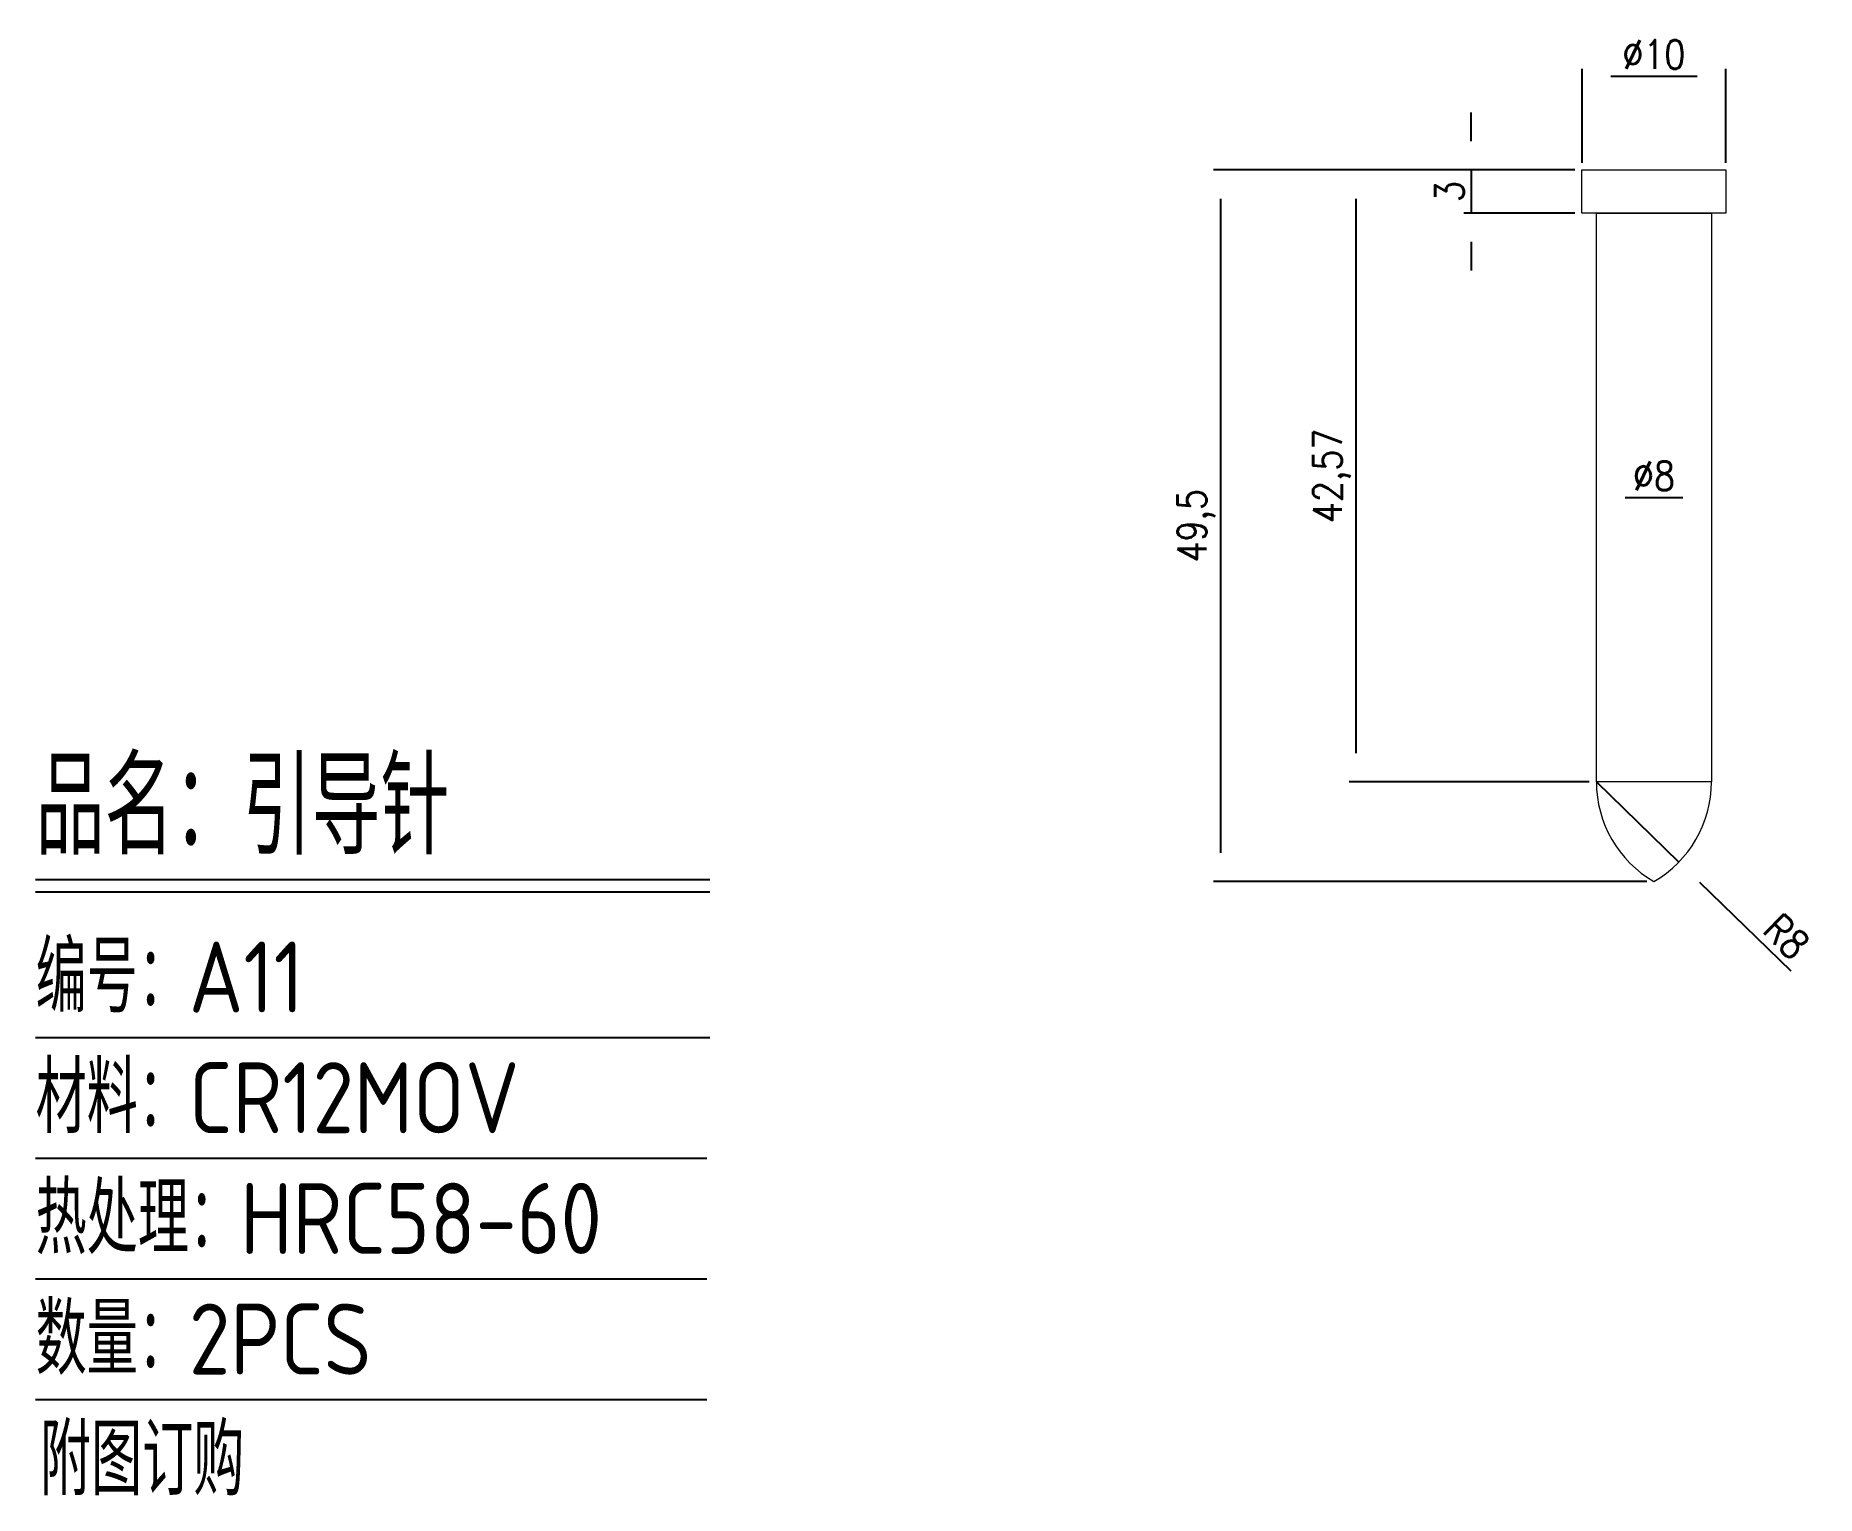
# Model space of a CAD drawing. Header units: millimetres. Extents: x 1372 to 1496, y -1945 to -1843.
import ezdxf

# ---------------------------------------------------------------- set-up
doc = ezdxf.new("R2010")
doc.units = ezdxf.units.MM
doc.layers.add('DIM', color=4, linetype='Continuous')
doc.layers.add('PRESS', color=3, linetype='Continuous')
doc.styles.add('gbenor', font='gbenor.shx', dxfattribs={"bigfont": 'gbcbig.shx'})
doc.styles.get("Standard").update_dxf_attribs({"font": 'txt.shx', "width": 0.85, "bigfont": 'ctxt.shx'})
doc.dimstyles.new('T-2-WX', dxfattribs={"dimtxt": 2, "dimasz": 2, "dimexe": 0.5, "dimexo": 0.5, "dimgap": 0.5, "dimtad": 1, "dimtxsty": 'Standard', "dimblk": 'OPEN30', "dimcen": 0, "dimazin": 3, "dimtfac": 1, "dimtmove": 0, "dimatfit": 3, "dimldrblk": 'OPEN30', "dimlwd": -1, "dimlwe": -1})

# ---------------------------------------------------------------- blocks, each defined once
blk = doc.blocks.new('*D7579')
at = {"layer": 'Defpoints', "color": 0}
for p in [(1479.6, -1852.42), (1454.46, -1901.92), (1484.6, -1901.92)]:
    blk.add_point(p, dxfattribs=at)
at = {"layer": 'DIM', "color": 0}
for p, q in [((1479.1, -1852.42), (1453.96, -1852.42)), ((1454.46, -1854.42), (1454.46, -1899.92)), ((1484.1, -1901.92), (1453.96, -1901.92))]:
    blk.add_line(p, q, dxfattribs=at)
at = {"layer": 'DIM', "color": 0, "insert": (1452.77, -1877.17), "char_height": 2, "attachment_point": 5, "rotation": 90}
blk.add_mtext('49,5', dxfattribs=at)
blk = doc.blocks.new('_Open30')
blk = doc.blocks.new('*D7580')
at = {"layer": 'Defpoints', "color": 0}
for p in [(1479.6, -1852.42), (1471.88, -1855.42), (1479.6, -1855.42)]:
    blk.add_point(p, dxfattribs=at)
at = {"layer": 'DIM', "color": 0}
for p, q in [((1471.88, -1850.42), (1471.88, -1848.42)), ((1479.1, -1852.42), (1471.38, -1852.42)), ((1471.88, -1852.42), (1471.88, -1855.42)), ((1479.1, -1855.42), (1471.38, -1855.42)), ((1471.88, -1857.42), (1471.88, -1859.42))]:
    blk.add_line(p, q, dxfattribs=at)
at = {"layer": 'DIM', "color": 0, "insert": (1470.38, -1853.92), "char_height": 2, "attachment_point": 5, "rotation": 90}
blk.add_mtext('3', dxfattribs=at)
blk = doc.blocks.new('*D7581')
at = {"layer": 'Defpoints', "color": 0}
for p in [(1489.6, -1845.89), (1479.6, -1852.42), (1489.6, -1852.42)]:
    blk.add_point(p, dxfattribs=at)
at = {"layer": 'DIM', "color": 0}
for p, q in [((1479.6, -1851.92), (1479.6, -1845.39)), ((1489.6, -1851.92), (1489.6, -1845.39)), ((1481.6, -1845.89), (1487.6, -1845.89))]:
    blk.add_line(p, q, dxfattribs=at)
at = {"layer": 'DIM', "color": 0, "insert": (1484.6, -1844.39), "char_height": 2, "attachment_point": 5}
blk.add_mtext('%%c10', dxfattribs=at)
blk = doc.blocks.new('*D7582')
at = {"layer": 'Defpoints', "color": 0}
for p in [(1480.6, -1875.2), (1488.6, -1875.2), (1488.6, -1875.2)]:
    blk.add_point(p, dxfattribs=at)
at = {"layer": 'DIM', "color": 0}
for p, q in [((1480.6, -1874.7), (1480.6, -1874.7)), ((1482.6, -1875.2), (1486.6, -1875.2)), ((1488.6, -1874.7), (1488.6, -1874.7))]:
    blk.add_line(p, q, dxfattribs=at)
at = {"layer": 'DIM', "color": 0, "insert": (1484.6, -1873.7), "char_height": 2, "attachment_point": 5}
blk.add_mtext('%%c8', dxfattribs=at)
blk = doc.blocks.new('*D7583')
at = {"layer": 'Defpoints', "color": 0}
for p in [(1480.6, -1894.99), (1486.34, -1900.56)]:
    blk.add_point(p, dxfattribs=at)
at = {"layer": 'DIM', "color": 0}
for p, q in [((1480.6, -1894.99), (1486.34, -1900.56)), ((1487.77, -1901.95), (1494.12, -1908.12))]:
    blk.add_line(p, q, dxfattribs=at)
at = {"layer": 'DIM', "color": 0, "insert": (1493.82, -1905.73), "char_height": 2, "attachment_point": 5, "rotation": 315.8603}
blk.add_mtext('R8', dxfattribs=at)
blk = doc.blocks.new('*D7584')
at = {"layer": 'Defpoints', "color": 0}
for p in [(1463.89, -1852.42), (1479.6, -1852.42), (1480.6, -1894.99)]:
    blk.add_point(p, dxfattribs=at)
at = {"layer": 'DIM', "color": 0}
for p, q in [((1479.1, -1852.42), (1463.39, -1852.42)), ((1463.89, -1892.99), (1463.89, -1854.42)), ((1480.1, -1894.99), (1463.39, -1894.99))]:
    blk.add_line(p, q, dxfattribs=at)
at = {"layer": 'DIM', "color": 0, "insert": (1462.2, -1873.7), "char_height": 2, "attachment_point": 5, "rotation": 90}
blk.add_mtext('42,57', dxfattribs=at)

msp = doc.modelspace()

# ---------------------------------------------------------------- linework, layer by layer
at = {"layer": 'DIM', "color": 4, "linetype": 'Continuous', "lineweight": 25}
for p, q in [((1372.027, -1901.766), (1418.92, -1901.766)), ((1372.027, -1902.63), (1418.92, -1902.63)), ((1372.027, -1912.754), (1418.92, -1912.754)), ((1372.027, -1921.149), (1418.716, -1921.149)), ((1372.027, -1929.545), (1418.716, -1929.545)), ((1372.027, -1937.94), (1418.716, -1937.94))]:
    msp.add_line(p, q, dxfattribs=at)
at = {"layer": 'PRESS', "lineweight": 20}
for points in [[(1479.597, -1855.42), (1479.597, -1852.42), (1489.597, -1852.42), (1489.597, -1855.42)], [(1480.597, -1894.99), (1480.597, -1855.42), (1488.597, -1855.42), (1488.597, -1894.99)]]:
    msp.add_lwpolyline(points, close=True, dxfattribs=at)
msp.add_lwpolyline([(1480.597, -1894.99, 0.2679492), (1484.597, -1901.918, 0.2679492), (1488.597, -1894.99)], format="xyb", dxfattribs=at)

# ---------------------------------------------------------------- texts
at = {"layer": 'DIM', "color": 3, "linetype": 'Continuous', "lineweight": 25, "style": 'gbenor'}
for s, height, p in [('品名：引导针', 6.6669, (1372.027, -1900.037)), ('编号：A11', 4.9384, (1372.027, -1911.025)), ('材料：CR12MOV', 4.9384, (1372.027, -1919.421)), ('热处理：HRC58-60', 4.93845, (1372.027, -1927.816)), ('数量：2PCS', 4.9384, (1372.027, -1936.211)), ('附图订购', 4.9384, (1372.327, -1944.607))]:
    msp.add_text(s, height=height, dxfattribs=at).set_placement(p)

# ---------------------------------------------------------------- dimensions: what is measured, and where the dimension line sits
at = {"layer": 'DIM'}
for base, p1, p2, picture, middle in [((1489.597, -1845.89), (1479.597, -1852.42), (1489.597, -1852.42), '*D7581', (1484.597, -1844.39)), ((1488.597, -1875.205), (1480.597, -1875.205), (1488.597, -1875.205), '*D7582', (1484.597, -1873.705))]:
    dim = msp.add_linear_dim(base=base, p1=p1, p2=p2, text='%%c<>', dimstyle='T-2-WX', dxfattribs=at)
    dim.commit()
    dim.dimension.update_dxf_attribs({"geometry": picture, "text_midpoint": middle})
for base, p1, p2, picture, middle in [((1471.879, -1855.42), (1479.597, -1852.42), (1479.597, -1855.42), '*D7580', (1470.379, -1853.92)), ((1454.463, -1901.918), (1479.597, -1852.42), (1484.597, -1901.918), '*D7579', (1452.773, -1877.169)), ((1463.886, -1852.42), (1480.597, -1894.99), (1479.597, -1852.42), '*D7584', (1462.196, -1873.705))]:
    dim = msp.add_linear_dim(base=base, p1=p1, p2=p2, angle=90, dimstyle='T-2-WX', dxfattribs=at)
    dim.commit()
    dim.dimension.update_dxf_attribs({"geometry": picture, "text_midpoint": middle})
dim = msp.add_radius_dim(center=(1480.597, -1894.99), mpoint=(1486.338, -1900.561), dimstyle='T-2-WX', dxfattribs=at)
dim.commit()
dim.dimension.update_dxf_attribs({"geometry": '*D7583', "text_midpoint": (1492.778, -1906.811), "dimtype": 164})

doc.saveas('drawing.dxf')
